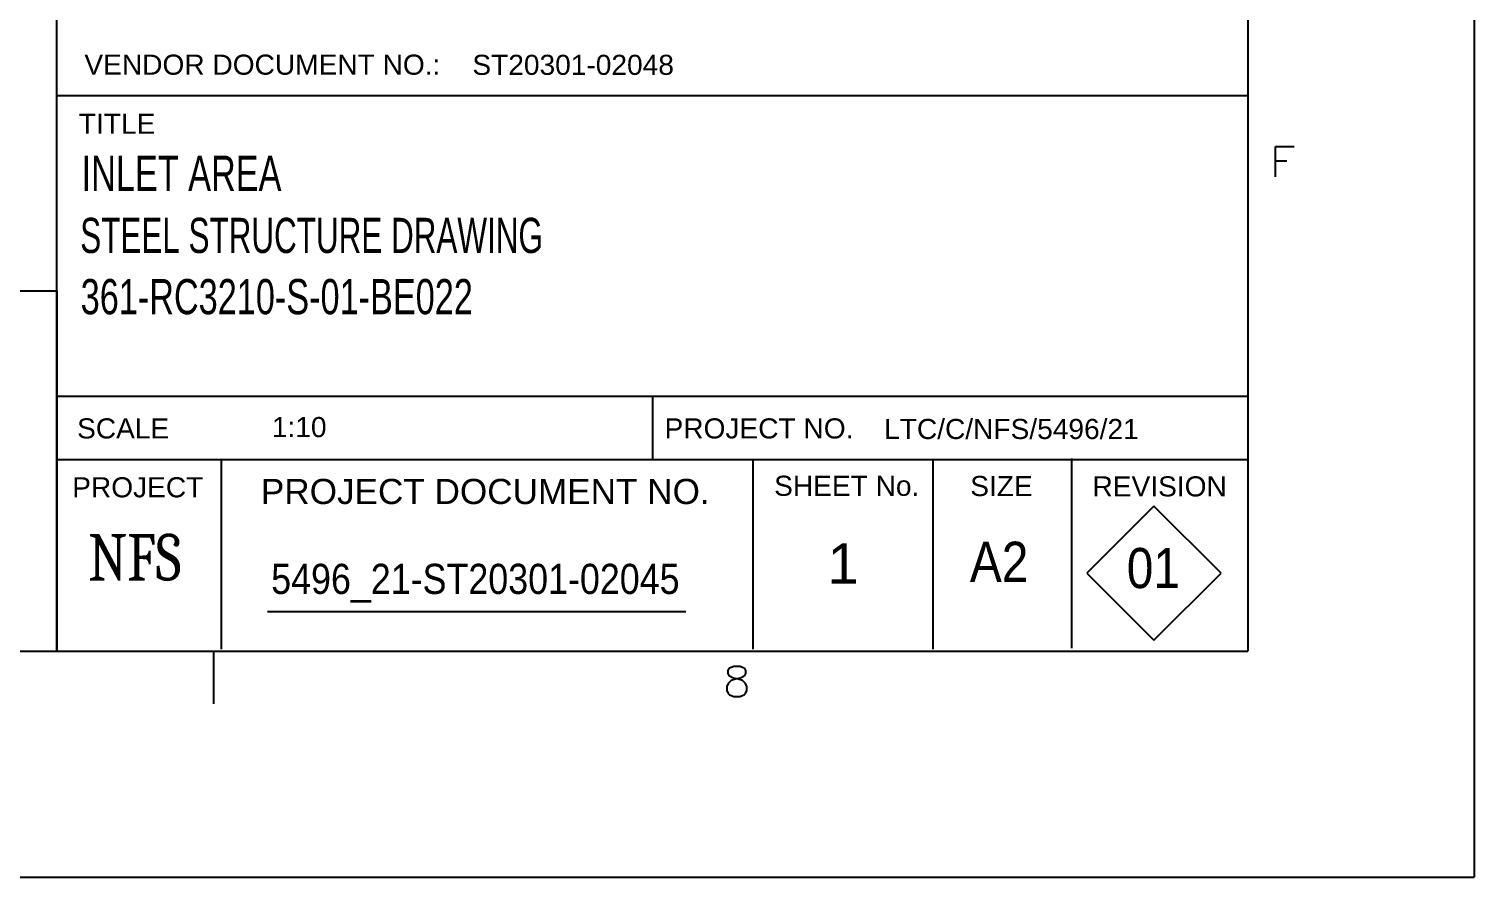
# Model space of a CAD drawing. Header units: millimetres. Extents: x -67 to 528, y -158 to 263.
# Drawn here: x 432.1 to 528.2, y -158 to -101.6 of the extents above; entities that cross this region are included whole.
import ezdxf

# ---------------------------------------------------------------- set-up
doc = ezdxf.new("R2010")
doc.units = ezdxf.units.MM
doc.styles.add('Arial', font='ARIAL.TTF', dxfattribs={"height": 0.2})
doc.styles.add('Arial Narrow', font='ARIALN.TTF', dxfattribs={"height": 0.2})
doc.styles.add('Cambria', font='CAMBRIA.TTC', dxfattribs={"height": 0.2})

# ---------------------------------------------------------------- blocks, each defined once
blk = doc.blocks.new('Unknown-251777343-6207')
at = {"color": 7, "linetype": 'Continuous'}
for p, q in [((528.161, 262.734), (528.161, -157.972)), ((513.125, 247.711), (513.125, -142.949)), ((513.125, 48.886), (513.125, -142.949)), ((514.95, -111.399), (514.95, -109.396)), ((514.95, -109.396), (516.194, -109.396)), ((514.95, -110.35), (515.716, -110.35)), ((-36.796, -142.949), (513.125, -142.949)), ((433.192, -142.949), (513.125, -142.949)), ((444.38, -142.949), (444.38, -146.454)), ((478.584, -144.236), (478.679, -144.046)), ((478.679, -144.046), (478.966, -143.95)), ((478.966, -143.95), (479.349, -143.95)), ((479.349, -143.95), (479.636, -144.046)), ((479.636, -144.046), (479.732, -144.236)), ((478.584, -144.427), (478.584, -144.236)), ((478.679, -144.618), (478.584, -144.427)), ((478.775, -144.904), (478.584, -145.095)), ((478.871, -144.713), (478.679, -144.618)), ((479.062, -144.809), (478.775, -144.904)), ((479.253, -144.809), (478.871, -144.713)), ((479.445, -144.713), (479.062, -144.809)), ((479.54, -144.904), (479.253, -144.809)), ((479.636, -144.618), (479.445, -144.713)), ((479.732, -145.095), (479.54, -144.904)), ((479.732, -144.427), (479.636, -144.618)), ((479.732, -144.236), (479.732, -144.427)), ((478.584, -145.095), (478.488, -145.286)), ((478.488, -145.286), (478.488, -145.572)), ((478.488, -145.572), (478.584, -145.763)), ((478.584, -145.763), (478.679, -145.858)), ((478.679, -145.858), (478.966, -145.953)), ((478.966, -145.953), (479.349, -145.953)), ((479.349, -145.953), (479.636, -145.858)), ((479.636, -145.858), (479.732, -145.763)), ((479.828, -145.286), (479.732, -145.095)), ((479.732, -145.763), (479.828, -145.572)), ((479.828, -145.572), (479.828, -145.286)), ((-66.843, -157.972), (528.161, -157.972))]:
    blk.add_line(p, q, dxfattribs=at)
blk = doc.blocks.new('Unknown-251777343-6204')
at = {"linetype": 'Continuous'}
for points in [[(402.124, -128.82), (402.744, -127.741), (401.567, -127.741)], [(412.309, -128.989), (412.929, -127.91), (411.752, -127.91)]]:
    blk.add_hatch(color=7, dxfattribs=at).paths.add_polyline_path(points)
at = {"color": 7, "linetype": 'Continuous'}
for p, q in [((354.146, -118.974), (354.146, -142.949)), ((354.146, -118.974), (433.954, -118.974)), ((433.954, -118.974), (433.954, -142.949)), ((354.146, -142.949), (433.954, -142.949))]:
    blk.add_line(p, q, dxfattribs=at)
at = {"color": 3, "linetype": 'Continuous'}
for p, q in [((411.754, -127.91), (412.306, -128.982)), ((412.928, -127.911), (412.31, -128.987))]:
    blk.add_line(p, q, dxfattribs=at)
at = {"color": 7, "linetype": 'Continuous'}
for centre in [(402.155, -128.12), (412.341, -128.289)]:
    blk.add_circle(centre, 0.7, dxfattribs=at)
at = {"color": 7, "linetype": 'Continuous', "style": 'Arial'}
for s, height, width, p in [('1. ACCUMULATIVE DIMENSIONS ARE TAKEN FROM THE "RD" LINE.    积累尺寸是根据这线 "RD" 开始计算。', 1.33711, 0.65892, (355.021, -121.163)), ('2. ALL GAS RE-ENTRANT CUTS WILL HAVE A RADIUS OF 10mm U.N.O.', 1.33711, 0.617738, (355.021, -123.788)), ('所有气割直角切口要有10mm 的半径，除另有所指。', 1.33711, 0.541875, (396.259, -123.788)), ('3. ALL SUBMARKS THIS SHEET TO BE PREFIXED (                                 ).    这张图样的所有副标记前面要加 (                                  )。', 1.337109, 0.65892, (355.021, -126.249)), ('4. ASSEMBLY MARK TO BE STAMPED ON THE FACE WHERE INDICATED THUS      .    构件号打在      标记面上。', 1.33711, 0.65892, (354.967, -128.872)), ('5. ">" DENOTES THE TOUCH FACE OF MEMBERS, SHOP MUST SPOT THEM.    " > " 为构件结合面，工厂需标识出来。', 1.33711, 0.65892, (355.021, -131.473)), ('6. ALL THE DIAMETER OF SCALLOP IS 25mm U.N.O.  所有扇形倒角半径都是25mm，除另有所指。', 1.33711, 0.65892, (355.115, -133.933)), ('7. ALL WELDS SHALL BE CONTINUOUS, U.N.O.   所有焊缝都是连续焊缝，除另有所指。', 1.33711, 0.65892, (355.146, -136.541)), ('8. SEAL WELDS OF 3MM FILLET WELD SHALL BE PROVIDED IN WELDED CONNECTIONS.   焊接节点里的封焊是3mm角焊缝。', 1.33711, 0.65892, (355.125, -138.992)), ('9. TEMPORARY BOLTS SHALL BE RED COATED TO DISTIGUISH FROM THE PERMANENT BOLT.   临时螺栓应涂红油漆，以区别与永久螺栓。', 1.33711, 0.55892, (355.134, -141.39))]:
    blk.add_text(s, height=height, dxfattribs=dict(at, width=width)).set_placement(p)
at = {"color": 3, "linetype": 'Continuous', "style": 'Arial', "width": 0.65}
for p in [(383.857, -126.423), (416.376, -126.386)]:
    blk.add_text('361-RC3210-S-01', height=1.33711, dxfattribs=at).set_placement(p)
blk = doc.blocks.new('Unknown-251777343-6200')
at = {"color": 7, "linetype": 'Continuous'}
for p, q in [((433.954, -142.949), (433.954, 47.263)), ((513.136, -142.809), (513.136, 47.263)), ((433.954, -106.005), (513.161, -106.005)), ((433.954, -125.988), (513.161, -125.988)), ((473.562, -130.194), (473.562, -125.988)), ((433.954, -130.194), (513.161, -130.194)), ((444.898, -142.809), (444.898, -130.194)), ((480.245, -142.809), (480.245, -130.194)), ((492.217, -142.809), (492.217, -130.194)), ((501.428, -142.739), (501.428, -130.124)), ((506.88, -133.296), (502.421, -137.762)), ((511.346, -137.762), (506.88, -133.296)), ((502.421, -137.762), (506.88, -142.221)), ((506.88, -142.221), (511.346, -137.762)), ((447.953, -140.319), (475.764, -140.319))]:
    blk.add_line(p, q, dxfattribs=at)
at = {"color": 7, "linetype": 'Continuous', "style": 'Arial'}
for s, height, p in [('VENDOR DOCUMENT NO.:', 1.33711, (435.791, -104.612)), ('TITLE', 1.3371, (435.422, -108.537)), ('SCALE', 1.3371, (435.303, -128.801)), ('PROJECT NO.', 1.33711, (474.351, -128.801)), ('LTC/C/NFS/5496/21', 1.33711, (488.948, -128.84)), ('PROJECT', 1.3371, (434.979, -132.717)), ('PROJECT DOCUMENT NO.', 1.67139, (447.52, -133.162)), ('SHEET No.', 1.3371, (481.635, -132.617)), ('SIZE', 1.3371, (494.671, -132.633)), ('REVISION', 1.3371, (502.798, -132.656))]:
    blk.add_text(s, height=height, dxfattribs=at).set_placement(p)
at = {"color": 6, "linetype": 'Continuous', "style": 'Arial'}
for s, height, p in [('ST20301-02048', 1.33711, (461.578, -104.624)), ('1', 2.674, (485.185, -138.457))]:
    blk.add_text(s, height=height, dxfattribs=at).set_placement(p)
at = {"color": 6}
for s, height, style, width, p in [('INLET AREA', 2.3383, 'Arial Narrow', 0.85, (435.604, -112.336)), ('STEEL STRUCTURE DRAWING', 2.33835, 'Arial Narrow', 0.78, (435.513, -116.468)), ('361-RC3210-S-01-BE022', 2.33835, 'Arial Narrow', 0.85, (435.544, -120.539)), ('01', 2.6742, 'Arial', 0.85, (505.074, -138.756)), ('5496_21-ST20301-02045', 2.00566, 'Arial', 0.85, (448.205, -139.143))]:
    blk.add_text(s, height=height, dxfattribs=dict(at, style=style, width=width)).set_placement(p)
at = {"color": 6, "style": 'Arial'}
blk.add_text('1:10', height=1.3371, dxfattribs=at).set_placement((448.251, -128.712))
at = {"color": 7, "linetype": 'Continuous', "style": 'Cambria', "width": 0.799991}
blk.add_text('NFS', height=3.1143, dxfattribs=at).set_placement((436.045, -138.259))
at = {"color": 6, "linetype": 'Continuous', "style": 'Arial', "width": 0.85}
blk.add_text('A2', height=2.6742, dxfattribs=at).set_placement((494.648, -138.341))

msp = doc.modelspace()

# ---------------------------------------------------------------- block references
for name in ['Unknown-251777343-6207', 'Unknown-251777343-6200', 'Unknown-251777343-6204']:
    msp.add_blockref(name, (0, 0))

doc.saveas('drawing.dxf')
